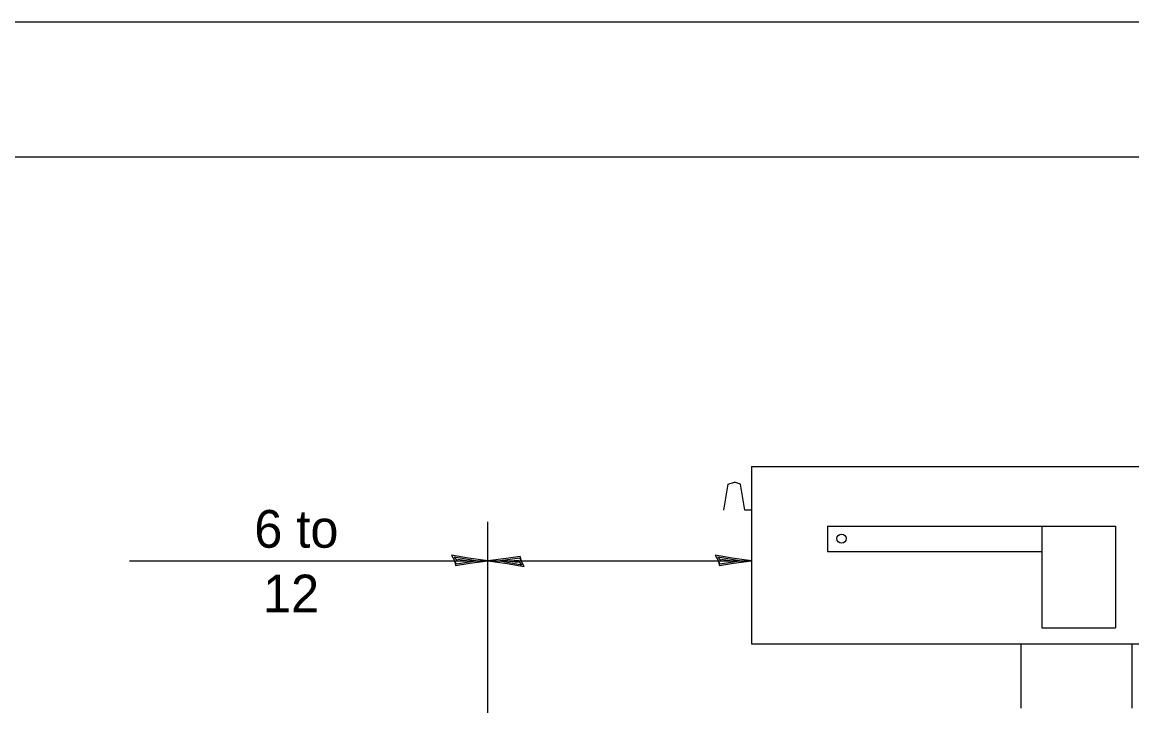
# Model space of a CAD drawing. Extents: x 0 to 2.83, y -0.07 to 1.83.
# Drawn here: x 2.125 to 2.4682, y 1.6175 to 1.8333 of the extents above; entities that cross this region are included whole.
import ezdxf

# ---------------------------------------------------------------- set-up
doc = ezdxf.new("R2010")
doc.units = 0
for name, color, linetype in [('RD_Pr_Roadway_Dimensions', 7, 'Continuous'), ('SH_General_Details', 7, 'Continuous'), ('SH_Printer_Plotting_Border', 7, 'Continuous')]:
    doc.layers.add(name, color=color, linetype=linetype)

msp = doc.modelspace()

# ---------------------------------------------------------------- linework, layer by layer
at = {"layer": 'RD_Pr_Roadway_Dimensions'}
for p, q in [((2.2690529536468875, 1.619606924215953), (2.2690529536468875, 1.678768590867768)), ((2.1582429536445034, 1.6666519242125257), (2.3506079536346687, 1.6666519242125257))]:
    msp.add_line(p, q, dxfattribs=at)
for points in [[(2.2587229536442055, 1.6668019242088004), (2.2590696202976597, 1.6652619242074593), (2.263436286972274, 1.6659252575437231), (2.2690529536468875, 1.6666519242125257), (2.2630562869770423, 1.6674752575355274), (2.2578029536468875, 1.6683985908823713), (2.2587229536442055, 1.6668019242088004), (2.2591846203071966, 1.6657835908728345), (2.265279620296319, 1.666661924202989), (2.2586179536445035, 1.6678319242003066), (2.2595996203092827, 1.666518590867768), (2.262399620301087, 1.6666969242098435), (2.2597062869733167, 1.667103590865682)], [(2.2793812869651213, 1.6665002575519188), (2.279036286976744, 1.668041924218337), (2.27466962030213, 1.667376924216996), (2.2690529536468875, 1.6666519242125257), (2.2750479536322845, 1.6658285908701522), (2.2803029536468875, 1.6649052575426802), (2.2793812869651213, 1.6665002575519188), (2.2789212869672073, 1.6675202575328454), (2.272826286978085, 1.6666419242026909), (2.2794879536299004, 1.665471924205373), (2.278504620300044, 1.6667835908728346), (2.2757062869733167, 1.666606924215953), (2.2783996203010872, 1.6661985908749206)], [(2.3402779536312415, 1.6668019242088004), (2.3406246203048124, 1.6652619242074593), (2.3449912869794263, 1.6659252575437231), (2.3506079536346687, 1.6666519242125257), (2.344611286964823, 1.6674752575355274), (2.3393579536346687, 1.6683985908823713), (2.3402779536312415, 1.6668019242088004), (2.340739620314349, 1.6657835908728345), (2.346834620303471, 1.666661924202989), (2.3401729536322846, 1.6678319242003066), (2.3411546202963187, 1.666518590867768), (2.3439546203082395, 1.6666969242098435), (2.3412612869804694, 1.667103590865682)]]:
    msp.add_lwpolyline(points, dxfattribs=at)
at = {"layer": 'SH_General_Details'}
for p, q in [((2.833327666646799, 1.8333333334724111), (-5.666646798514799e-06, 1.8333333334922792)), ((2.3506079536346687, 1.6958752575519187), (2.3506079536346687, 1.6409902575413389)), ((2.3506079536346687, 1.6958752575519187), (2.5130496202973616, 1.6958752575519187)), ((2.3420496202973617, 1.6823335908847554), (2.343321286962737, 1.6903352575498325)), ((2.343321286962737, 1.6903352575498325), (2.3452596203153924, 1.690981924215953)), ((2.347197953647931, 1.6903352575498325), (2.3452596203153924, 1.690981924215953)), ((2.348469620314051, 1.6823335908847554), (2.347197953647931, 1.6903352575498325)), ((2.3506079536346687, 1.6823335908847554), (2.348469620314051, 1.6823335908847554)), ((2.374119620309581, 1.6773435908752186), (2.4631762869818106, 1.6773435908752186)), ((2.374119620309581, 1.6773435908752186), (2.374119620309581, 1.669501924216996)), ((2.440377953634967, 1.6773435908752186), (2.440377953634967, 1.6459802575508757)), ((2.4631762869818106, 1.6773435908752186), (2.4631762869818106, 1.6459802575508757)), ((2.374119620309581, 1.669501924216996), (2.440377953634967, 1.669501924216996)), ((2.440377953634967, 1.6459802575508757), (2.4631762869818106, 1.6459802575508757)), ((2.3506079536346687, 1.6409902575413389), (2.5130496202973616, 1.6409902575413389)), ((2.4338346203034713, 1.6409902575413389), (2.4338346203034713, 1.6210319242077573)), ((2.4681646203068985, 1.6409902575413389), (2.4681646203068985, 1.6210319242077573))]:
    msp.add_line(p, q, dxfattribs=at)
msp.add_lwpolyline([(0.16666099999999995, 1.791666666825613), (2.791661000019868, 1.791666666825613), (2.791661000019868, 0.04166666682561239), (0.16666099999999995, 0.04166666682561239)], close=True, dxfattribs=at)
msp.add_circle((2.378420767611821, 1.6735240567329033), 0.0014249999999689557, dxfattribs=at)
at = {"layer": 'SH_Printer_Plotting_Border'}
msp.add_lwpolyline([(-5.666646798514799e-06, 0), (2.8333276668454803, 0), (2.8333276668454803, 1.8333333334922792), (-5.666646798514799e-06, 1.8333333334922792)], close=True, dxfattribs=at)

# ---------------------------------------------------------------- texts
at = {"layer": 'RD_Pr_Roadway_Dimensions'}
for s, p in [('6 to', (2.196796679427111, 1.6707169275435312)), ('12', (2.199478739769649, 1.6507169242101414))]:
    msp.add_text(s, height=0.011666669999999999, dxfattribs=at).set_placement(p)

doc.saveas('drawing.dxf')
